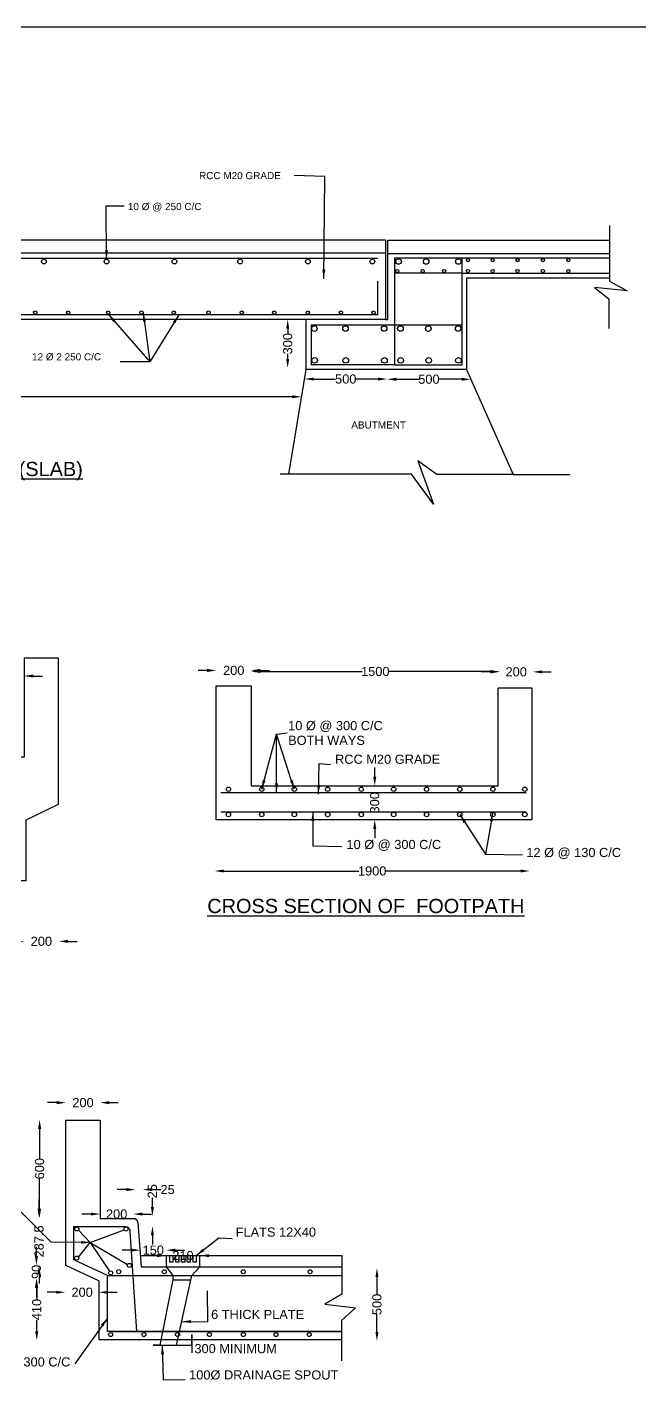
# Model space of a CAD drawing. Header units: millimetres. Extents: x 5124 to 4685736, y 2311 to 91380070.
# Drawn here: x 2353462 to 2356474, y 45684291 to 45690983 of the extents above; entities that cross this region are included whole.
import ezdxf

# ---------------------------------------------------------------- set-up
doc = ezdxf.new("R2010")
doc.units = ezdxf.units.MM
doc.header["$MEASUREMENT"] = 0
doc.layers.add('DIMENSION', color=7, linetype='Continuous')
doc.layers.add('DRAWING', color=2, linetype='Continuous')
doc.styles.get("Standard").update_dxf_attribs({"font": 'arial.ttf', "height": 45})
doc.dimstyles.get("Standard").update_dxf_attribs({"dimtxt": 45, "dimasz": 45, "dimexe": 0.18, "dimexo": 0.0625, "dimgap": 0.09, "dimtad": 0, "dimdec": 0, "dimzin": 0, "dimdsep": 46, "dimtxsty": 'Standard', "dimcen": 0.09, "dimse1": 1, "dimse2": 1, "dimadec": 0, "dimazin": 0, "dimtfac": 1, "dimtdec": 0, "dimtofl": 0, "dimtmove": 0, "dimatfit": 3, "dimfxl": 1, "dimtolj": 1, "dimtzin": 0, "dimarcsym": 0})

# ---------------------------------------------------------------- blocks, each defined once
blk = doc.blocks.new('*D67')
at = {"layer": 'Defpoints', "color": 0, "transparency": 16777216}
for p in [(2350753.1, 45689165.3), (2350753.1, 45689165.3), (2354810.5, 45689164.2)]:
    blk.add_point(p, dxfattribs=at)
at = {"layer": 'DRAWING', "color": 0, "lineweight": -2, "transparency": 16777216}
for p, q in [((2350798.1, 45689165.3), (2352713.7, 45689165.3)), ((2354765.5, 45689165.3), (2352849.9, 45689165.3))]:
    blk.add_line(p, q, dxfattribs=at)
at = {"layer": 'DRAWING', "color": 0, "transparency": 16777216}
for points in [[(2350798.1, 45689172.8), (2350798.1, 45689157.8), (2350753.1, 45689165.3)], [(2354765.5, 45689172.8), (2354765.5, 45689157.8), (2354810.5, 45689165.3)]]:
    blk.add_solid(points, dxfattribs=at)
at = {"layer": 'DRAWING', "color": 0, "transparency": 16777216, "insert": (2352781.8, 45689165.3), "char_height": 45, "attachment_point": 5}
blk.add_mtext('\\A1;4700', dxfattribs=at)
blk = doc.blocks.new('*D68')
at = {"layer": 'Defpoints', "color": 0, "transparency": 16777216}
for p in [(2354742.9, 45689545.5), (2354742.9, 45689545.5), (2354742.9, 45689306.6)]:
    blk.add_point(p, dxfattribs=at)
at = {"layer": 'DRAWING', "color": 0, "lineweight": -2, "transparency": 16777216}
for p, q in [((2354742.9, 45689500.5), (2354742.9, 45689475.8)), ((2354742.9, 45689351.6), (2354742.9, 45689376.4))]:
    blk.add_line(p, q, dxfattribs=at)
at = {"layer": 'DRAWING', "color": 0, "transparency": 16777216}
for points in [[(2354735.4, 45689500.5), (2354750.4, 45689500.5), (2354742.9, 45689545.5)], [(2354735.4, 45689351.6), (2354750.4, 45689351.6), (2354742.9, 45689306.6)]]:
    blk.add_solid(points, dxfattribs=at)
at = {"layer": 'DRAWING', "color": 0, "transparency": 16777216, "insert": (2354742.9, 45689426.1), "char_height": 45, "attachment_point": 5, "rotation": 90}
blk.add_mtext('\\A1;300', dxfattribs=at)
blk = doc.blocks.new('*D69')
at = {"layer": 'Defpoints', "color": 0, "transparency": 16777216}
for p in [(2354825.1, 45689252.4), (2354825.1, 45689252.4), (2355231.5, 45689247.9)]:
    blk.add_point(p, dxfattribs=at)
at = {"layer": 'DRAWING', "color": 0, "lineweight": -2, "transparency": 16777216}
for p, q in [((2354870.1, 45689252.4), (2354978.6, 45689252.4)), ((2355186.5, 45689252.4), (2355078, 45689252.4))]:
    blk.add_line(p, q, dxfattribs=at)
at = {"layer": 'DRAWING', "color": 0, "transparency": 16777216}
for points in [[(2354870.1, 45689259.9), (2354870.1, 45689244.9), (2354825.1, 45689252.4)], [(2355186.5, 45689259.9), (2355186.5, 45689244.9), (2355231.5, 45689252.4)]]:
    blk.add_solid(points, dxfattribs=at)
at = {"layer": 'DRAWING', "color": 0, "transparency": 16777216, "insert": (2355028.3, 45689252.4), "char_height": 45, "attachment_point": 5}
blk.add_mtext('\\A1;500', dxfattribs=at)
blk = doc.blocks.new('*D70')
at = {"layer": 'Defpoints', "color": 0, "transparency": 16777216}
for p in [(2355231.5, 45689252.4), (2355642.9, 45689251.2), (2355642.9, 45689251.2)]:
    blk.add_point(p, dxfattribs=at)
at = {"layer": 'DRAWING', "color": 0, "lineweight": -2, "transparency": 16777216}
for p, q in [((2355276.5, 45689251.2), (2355387.4, 45689251.2)), ((2355597.9, 45689251.2), (2355486.9, 45689251.2))]:
    blk.add_line(p, q, dxfattribs=at)
at = {"layer": 'DRAWING', "color": 0, "transparency": 16777216}
for points in [[(2355276.5, 45689258.7), (2355276.5, 45689243.7), (2355231.5, 45689251.2)], [(2355597.9, 45689258.7), (2355597.9, 45689243.7), (2355642.9, 45689251.2)]]:
    blk.add_solid(points, dxfattribs=at)
at = {"layer": 'DRAWING', "color": 0, "transparency": 16777216, "insert": (2355437.2, 45689251.2), "char_height": 45, "attachment_point": 5}
blk.add_mtext('\\A1;500', dxfattribs=at)
blk = doc.blocks.new('*D71')
at = {"layer": 'Defpoints', "color": 0, "transparency": 16777216}
for p in [(2354392, 45687819.2), (2354392, 45687743.8), (2354563.1, 45687743.8)]:
    blk.add_point(p, dxfattribs=at)
at = {"layer": 'DRAWING', "color": 0, "lineweight": -2, "transparency": 16777216}
for p, q in [((2354347, 45687819.2), (2354302, 45687819.2)), ((2354608.1, 45687819.2), (2354653.1, 45687819.2))]:
    blk.add_line(p, q, dxfattribs=at)
at = {"layer": 'DRAWING', "color": 0, "transparency": 16777216}
for points in [[(2354347, 45687826.7), (2354347, 45687811.7), (2354392, 45687819.2)], [(2354608.1, 45687826.7), (2354608.1, 45687811.7), (2354563.1, 45687819.2)]]:
    blk.add_solid(points, dxfattribs=at)
at = {"layer": 'DRAWING', "color": 0, "transparency": 16777216, "insert": (2354477.6, 45687819.2), "char_height": 45, "attachment_point": 5}
blk.add_mtext('\\A1;200', dxfattribs=at)
blk = doc.blocks.new('*D72')
at = {"layer": 'Defpoints', "color": 0, "transparency": 16777216}
for p in [(2354563.1, 45687819.2), (2355784, 45687813.9), (2355784, 45687813.9)]:
    blk.add_point(p, dxfattribs=at)
at = {"layer": 'DRAWING', "color": 0, "lineweight": -2, "transparency": 16777216}
for p, q in [((2354608.1, 45687813.9), (2355108.5, 45687813.9)), ((2355739, 45687813.9), (2355238.7, 45687813.9))]:
    blk.add_line(p, q, dxfattribs=at)
at = {"layer": 'DRAWING', "color": 0, "transparency": 16777216}
for points in [[(2354608.1, 45687821.4), (2354608.1, 45687806.4), (2354563.1, 45687813.9)], [(2355739, 45687821.4), (2355739, 45687806.4), (2355784, 45687813.9)]]:
    blk.add_solid(points, dxfattribs=at)
at = {"layer": 'DRAWING', "color": 0, "transparency": 16777216, "insert": (2355173.6, 45687813.9), "char_height": 45, "attachment_point": 5}
blk.add_mtext('\\A1;1500', dxfattribs=at)
blk = doc.blocks.new('*D73')
at = {"layer": 'Defpoints', "color": 0, "transparency": 16777216}
for p in [(2355784, 45687813.9), (2355948.8, 45687812.1), (2355948.8, 45687812.1)]:
    blk.add_point(p, dxfattribs=at)
at = {"layer": 'DRAWING', "color": 0, "lineweight": -2, "transparency": 16777216}
for p, q in [((2355739, 45687812.1), (2355694, 45687812.1)), ((2355993.8, 45687812.1), (2356038.8, 45687812.1))]:
    blk.add_line(p, q, dxfattribs=at)
at = {"layer": 'DRAWING', "color": 0, "transparency": 16777216}
for points in [[(2355739, 45687819.6), (2355739, 45687804.6), (2355784, 45687812.1)], [(2355993.8, 45687819.6), (2355993.8, 45687804.6), (2355948.8, 45687812.1)]]:
    blk.add_solid(points, dxfattribs=at)
at = {"layer": 'DRAWING', "color": 0, "transparency": 16777216, "insert": (2355866.4, 45687812.1), "char_height": 45, "attachment_point": 5}
blk.add_mtext('\\A1;200', dxfattribs=at)
blk = doc.blocks.new('*D74')
at = {"layer": 'Defpoints', "color": 0, "transparency": 16777216}
for p in [(2355170.8, 45687251.8), (2355170.8, 45687251.8), (2355167.7, 45687085.1)]:
    blk.add_point(p, dxfattribs=at)
at = {"layer": 'DRAWING', "color": 0, "lineweight": -2, "transparency": 16777216}
for p, q in [((2355170.8, 45687296.8), (2355170.8, 45687341.8)), ((2355170.8, 45687040.1), (2355170.8, 45686995.1))]:
    blk.add_line(p, q, dxfattribs=at)
at = {"layer": 'DRAWING', "color": 0, "transparency": 16777216}
for points in [[(2355163.3, 45687296.8), (2355178.3, 45687296.8), (2355170.8, 45687251.8)], [(2355163.3, 45687040.1), (2355178.3, 45687040.1), (2355170.8, 45687085.1)]]:
    blk.add_solid(points, dxfattribs=at)
at = {"layer": 'DRAWING', "color": 0, "transparency": 16777216, "insert": (2355170.8, 45687168.5), "char_height": 45, "attachment_point": 5, "rotation": 90}
blk.add_mtext('\\A1;300', dxfattribs=at)
blk = doc.blocks.new('*D75')
at = {"layer": 'Defpoints', "color": 0, "transparency": 16777216}
for p in [(2354383.5, 45686832.9), (2354383.5, 45686832.9), (2355932.9, 45686840.4)]:
    blk.add_point(p, dxfattribs=at)
at = {"layer": 'DRAWING', "color": 0, "lineweight": -2, "transparency": 16777216}
for p, q in [((2354428.5, 45686832.9), (2355093.1, 45686832.9)), ((2355887.9, 45686832.9), (2355223.3, 45686832.9))]:
    blk.add_line(p, q, dxfattribs=at)
at = {"layer": 'DRAWING', "color": 0, "transparency": 16777216}
for points in [[(2354428.5, 45686840.4), (2354428.5, 45686825.4), (2354383.5, 45686832.9)], [(2355887.9, 45686840.4), (2355887.9, 45686825.4), (2355932.9, 45686832.9)]]:
    blk.add_solid(points, dxfattribs=at)
at = {"layer": 'DRAWING', "color": 0, "transparency": 16777216, "insert": (2355158.2, 45686832.9), "char_height": 45, "attachment_point": 5}
blk.add_mtext('\\A1;1900', dxfattribs=at)
blk = doc.blocks.new('*D76')
at = {"layer": 'Defpoints', "color": 0, "transparency": 16777216}
for p in [(2353289.2, 45687791.9), (2353447.3, 45687791.9), (2353447.3, 45687791.9)]:
    blk.add_point(p, dxfattribs=at)
at = {"layer": 'DRAWING', "color": 0, "lineweight": -2, "transparency": 16777216}
for p, q in [((2353244.2, 45687791.9), (2353199.2, 45687791.9)), ((2353492.3, 45687791.9), (2353537.3, 45687791.9))]:
    blk.add_line(p, q, dxfattribs=at)
at = {"layer": 'DRAWING', "color": 0, "transparency": 16777216}
for points in [[(2353244.2, 45687799.4), (2353244.2, 45687784.4), (2353289.2, 45687791.9)], [(2353492.3, 45687799.4), (2353492.3, 45687784.4), (2353447.3, 45687791.9)]]:
    blk.add_solid(points, dxfattribs=at)
at = {"layer": 'DRAWING', "color": 0, "transparency": 16777216, "insert": (2353368.2, 45687791.9), "char_height": 45, "attachment_point": 5}
blk.add_mtext('\\A1;225', dxfattribs=at)
blk = doc.blocks.new('*D86')
at = {"layer": 'Defpoints', "color": 0, "transparency": 16777216}
for p in [(2353446.8, 45686487.3), (2353617.3, 45686486.9), (2353617.3, 45686486)]:
    blk.add_point(p, dxfattribs=at)
at = {"layer": 'DRAWING', "color": 0, "lineweight": -2, "transparency": 16777216}
for p, q in [((2353401.8, 45686486.9), (2353356.8, 45686486.9)), ((2353662.3, 45686486.9), (2353707.3, 45686486.9))]:
    blk.add_line(p, q, dxfattribs=at)
at = {"layer": 'DRAWING', "color": 0, "transparency": 16777216}
for points in [[(2353401.8, 45686494.4), (2353401.8, 45686479.4), (2353446.8, 45686486.9)], [(2353662.3, 45686494.4), (2353662.3, 45686479.4), (2353617.3, 45686486.9)]]:
    blk.add_solid(points, dxfattribs=at)
at = {"layer": 'DRAWING', "color": 0, "transparency": 16777216, "insert": (2353532, 45686486.9), "char_height": 45, "attachment_point": 5}
blk.add_mtext('\\A1;200', dxfattribs=at)
blk = doc.blocks.new('*D92')
at = {"layer": 'Defpoints', "color": 0, "transparency": 16777216}
for p in [(2353652.9, 45685693.6), (2353652.9, 45685607.3), (2353820.3, 45685607.3)]:
    blk.add_point(p, dxfattribs=at)
at = {"layer": 'DRAWING', "color": 0, "lineweight": -2, "transparency": 16777216}
for p, q in [((2353607.9, 45685693.6), (2353562.9, 45685693.6)), ((2353865.3, 45685693.6), (2353910.3, 45685693.6))]:
    blk.add_line(p, q, dxfattribs=at)
at = {"layer": 'DRAWING', "color": 0, "transparency": 16777216}
for points in [[(2353607.9, 45685701.1), (2353607.9, 45685686.1), (2353652.9, 45685693.6)], [(2353865.3, 45685701.1), (2353865.3, 45685686.1), (2353820.3, 45685693.6)]]:
    blk.add_solid(points, dxfattribs=at)
at = {"layer": 'DRAWING', "color": 0, "transparency": 16777216, "insert": (2353736.6, 45685693.6), "char_height": 45, "attachment_point": 5}
blk.add_mtext('\\A1;200', dxfattribs=at)
blk = doc.blocks.new('*D93')
at = {"layer": 'Defpoints', "color": 0, "transparency": 16777216}
for p in [(2353521.8, 45685609.9), (2353514.7, 45685127.5), (2353523.2, 45685127.5)]:
    blk.add_point(p, dxfattribs=at)
at = {"layer": 'DRAWING', "color": 0, "lineweight": -2, "transparency": 16777216}
for p, q in [((2353523.2, 45685564.9), (2353523.2, 45685418.6)), ((2353523.2, 45685172.5), (2353523.2, 45685318.9))]:
    blk.add_line(p, q, dxfattribs=at)
at = {"layer": 'DRAWING', "color": 0, "transparency": 16777216}
for points in [[(2353515.7, 45685564.9), (2353530.7, 45685564.9), (2353523.2, 45685609.9)], [(2353515.7, 45685172.5), (2353530.7, 45685172.5), (2353523.2, 45685127.5)]]:
    blk.add_solid(points, dxfattribs=at)
at = {"layer": 'DRAWING', "color": 0, "transparency": 16777216, "insert": (2353523.2, 45685368.7), "char_height": 45, "attachment_point": 5, "rotation": 90}
blk.add_mtext('\\A1;600', dxfattribs=at)
blk = doc.blocks.new('*D94')
at = {"layer": 'Defpoints', "color": 0, "transparency": 16777216}
for p in [(2353523.2, 45685127.5), (2353520.5, 45684895), (2353522.5, 45684895)]:
    blk.add_point(p, dxfattribs=at)
at = {"layer": 'DRAWING', "color": 0, "lineweight": -2, "transparency": 16777216}
for p, q in [((2353520.5, 45685172.5), (2353520.5, 45685217.5)), ((2353520.5, 45684850), (2353520.5, 45684805))]:
    blk.add_line(p, q, dxfattribs=at)
at = {"layer": 'DRAWING', "color": 0, "transparency": 16777216}
for points in [[(2353513, 45685172.5), (2353528, 45685172.5), (2353520.5, 45685127.5)], [(2353513, 45684850), (2353528, 45684850), (2353520.5, 45684895)]]:
    blk.add_solid(points, dxfattribs=at)
at = {"layer": 'DRAWING', "color": 0, "transparency": 16777216, "insert": (2353520.5, 45685011.3), "char_height": 45, "attachment_point": 5, "rotation": 90}
blk.add_mtext('\\A1;287.5', dxfattribs=at)
blk = doc.blocks.new('*D95')
at = {"layer": 'Defpoints', "color": 0, "transparency": 16777216}
for p in [(2353520.5, 45684895), (2353507.6, 45684827.5), (2353520.5, 45684827.5)]:
    blk.add_point(p, dxfattribs=at)
at = {"layer": 'DRAWING', "color": 0, "lineweight": -2, "transparency": 16777216}
for p, q in [((2353507.6, 45684940), (2353507.6, 45684985)), ((2353507.6, 45684782.5), (2353507.6, 45684737.5))]:
    blk.add_line(p, q, dxfattribs=at)
at = {"layer": 'DRAWING', "color": 0, "transparency": 16777216}
for points in [[(2353500.1, 45684940), (2353515.1, 45684940), (2353507.6, 45684895)], [(2353500.1, 45684782.5), (2353515.1, 45684782.5), (2353507.6, 45684827.5)]]:
    blk.add_solid(points, dxfattribs=at)
at = {"layer": 'DRAWING', "color": 0, "transparency": 16777216, "insert": (2353507.6, 45684861.3), "char_height": 45, "attachment_point": 5, "rotation": 90}
blk.add_mtext('\\A1;90', dxfattribs=at)
blk = doc.blocks.new('*D96')
at = {"layer": 'Defpoints', "color": 0, "transparency": 16777216}
for p in [(2353507.6, 45684827.5), (2353508.3, 45684524.7), (2353509.1, 45684524.7)]:
    blk.add_point(p, dxfattribs=at)
at = {"layer": 'DRAWING', "color": 0, "lineweight": -2, "transparency": 16777216}
for p, q in [((2353509.1, 45684782.5), (2353509.1, 45684726.8)), ((2353509.1, 45684569.7), (2353509.1, 45684625.5))]:
    blk.add_line(p, q, dxfattribs=at)
at = {"layer": 'DRAWING', "color": 0, "transparency": 16777216}
for points in [[(2353501.6, 45684782.5), (2353516.6, 45684782.5), (2353509.1, 45684827.5)], [(2353501.6, 45684569.7), (2353516.6, 45684569.7), (2353509.1, 45684524.7)]]:
    blk.add_solid(points, dxfattribs=at)
at = {"layer": 'DRAWING', "color": 0, "transparency": 16777216, "insert": (2353509.1, 45684676.1), "char_height": 45, "attachment_point": 5, "rotation": 90}
blk.add_mtext('\\A1;410', dxfattribs=at)
blk = doc.blocks.new('*D97')
at = {"layer": 'Defpoints', "color": 0, "transparency": 16777216}
for p in [(2353649.9, 45684760.2), (2353814.7, 45684761), (2353814.7, 45684760.2)]:
    blk.add_point(p, dxfattribs=at)
at = {"layer": 'DRAWING', "color": 0, "lineweight": -2, "transparency": 16777216}
for p, q in [((2353604.9, 45684761), (2353559.9, 45684761)), ((2353859.7, 45684761), (2353904.7, 45684761))]:
    blk.add_line(p, q, dxfattribs=at)
at = {"layer": 'DRAWING', "color": 0, "transparency": 16777216}
for points in [[(2353604.9, 45684768.5), (2353604.9, 45684753.5), (2353649.9, 45684761)], [(2353859.7, 45684768.5), (2353859.7, 45684753.5), (2353814.7, 45684761)]]:
    blk.add_solid(points, dxfattribs=at)
at = {"layer": 'DRAWING', "color": 0, "transparency": 16777216, "insert": (2353732.3, 45684761), "char_height": 45, "attachment_point": 5}
blk.add_mtext('\\A1;200', dxfattribs=at)
blk = doc.blocks.new('*D98')
at = {"layer": 'Defpoints', "color": 0, "transparency": 16777216}
for p in [(2353820.3, 45685145.7), (2353820.3, 45685124.7), (2353983.8, 45685124.7)]:
    blk.add_point(p, dxfattribs=at)
at = {"layer": 'DRAWING', "color": 0, "lineweight": -2, "transparency": 16777216}
for p, q in [((2353775.3, 45685145.7), (2353730.3, 45685145.7)), ((2354028.8, 45685145.7), (2354073.8, 45685145.7))]:
    blk.add_line(p, q, dxfattribs=at)
at = {"layer": 'DRAWING', "color": 0, "transparency": 16777216}
for points in [[(2353775.3, 45685153.2), (2353775.3, 45685138.2), (2353820.3, 45685145.7)], [(2354028.8, 45685153.2), (2354028.8, 45685138.2), (2353983.8, 45685145.7)]]:
    blk.add_solid(points, dxfattribs=at)
at = {"layer": 'DRAWING', "color": 0, "transparency": 16777216, "insert": (2353902, 45685145.7), "char_height": 45, "attachment_point": 5}
blk.add_mtext('\\A1;200', dxfattribs=at)
blk = doc.blocks.new('*D99')
at = {"layer": 'Defpoints', "color": 0, "transparency": 16777216}
for p in [(2354077.9, 45685135.4), (2354083.4, 45685135.4), (2354083.4, 45685085.9)]:
    blk.add_point(p, dxfattribs=at)
at = {"layer": 'DRAWING', "color": 0, "lineweight": -2, "transparency": 16777216}
for p, q in [((2354077.9, 45685180.4), (2354077.9, 45685225.4)), ((2354077.9, 45685040.9), (2354077.9, 45684995.9))]:
    blk.add_line(p, q, dxfattribs=at)
at = {"layer": 'DRAWING', "color": 0, "transparency": 16777216}
for points in [[(2354070.4, 45685180.4), (2354085.4, 45685180.4), (2354077.9, 45685135.4)], [(2354070.4, 45685040.9), (2354085.4, 45685040.9), (2354077.9, 45685085.9)]]:
    blk.add_solid(points, dxfattribs=at)
at = {"layer": 'DRAWING', "color": 0, "transparency": 16777216, "insert": (2354077.9, 45685258.3), "char_height": 45, "attachment_point": 5, "rotation": 90}
blk.add_mtext('\\A1;25', dxfattribs=at)
blk = doc.blocks.new('*D100')
at = {"layer": 'Defpoints', "color": 0, "transparency": 16777216}
for p in [(2354029.8, 45685266.1), (2353994.7, 45685124.7), (2354029.8, 45685130.8)]:
    blk.add_point(p, dxfattribs=at)
at = {"layer": 'DRAWING', "color": 0, "lineweight": -2, "transparency": 16777216}
for p, q in [((2353949.7, 45685266.1), (2353904.7, 45685266.1)), ((2354074.8, 45685266.1), (2354119.8, 45685266.1))]:
    blk.add_line(p, q, dxfattribs=at)
at = {"layer": 'DRAWING', "color": 0, "transparency": 16777216}
for points in [[(2353949.7, 45685273.6), (2353949.7, 45685258.6), (2353994.7, 45685266.1)], [(2354074.8, 45685273.6), (2354074.8, 45685258.6), (2354029.8, 45685266.1)]]:
    blk.add_solid(points, dxfattribs=at)
at = {"layer": 'DRAWING', "color": 0, "transparency": 16777216, "insert": (2354152.6, 45685266.1), "char_height": 45, "attachment_point": 5}
blk.add_mtext('\\A1;25', dxfattribs=at)
blk = doc.blocks.new('*D101')
at = {"layer": 'Defpoints', "color": 0, "transparency": 16777216}
for p in [(2354145.7, 45684941.3), (2354310.7, 45684941.3), (2354310.7, 45684941.3)]:
    blk.add_point(p, dxfattribs=at)
at = {"layer": 'DRAWING', "color": 0, "lineweight": -2, "transparency": 16777216}
for p, q in [((2354100.7, 45684941.3), (2354055.7, 45684941.3)), ((2354355.7, 45684941.3), (2354400.7, 45684941.3))]:
    blk.add_line(p, q, dxfattribs=at)
at = {"layer": 'DRAWING', "color": 0, "transparency": 16777216}
for points in [[(2354100.7, 45684948.8), (2354100.7, 45684933.8), (2354145.7, 45684941.3)], [(2354355.7, 45684948.8), (2354355.7, 45684933.8), (2354310.7, 45684941.3)]]:
    blk.add_solid(points, dxfattribs=at)
at = {"layer": 'DRAWING', "color": 0, "transparency": 16777216, "insert": (2354228.2, 45684941.3), "char_height": 45, "attachment_point": 5}
blk.add_mtext('\\A1;210', dxfattribs=at)
blk = doc.blocks.new('*D102')
at = {"layer": 'Defpoints', "color": 0, "transparency": 16777216}
for p in [(2354018.4, 45684968.3), (2354018.4, 45684941.3), (2354145.7, 45684941.3)]:
    blk.add_point(p, dxfattribs=at)
at = {"layer": 'DRAWING', "color": 0, "lineweight": -2, "transparency": 16777216}
for p, q in [((2353973.4, 45684968.3), (2353928.4, 45684968.3)), ((2354190.7, 45684968.3), (2354235.7, 45684968.3))]:
    blk.add_line(p, q, dxfattribs=at)
at = {"layer": 'DRAWING', "color": 0, "transparency": 16777216}
for points in [[(2353973.4, 45684975.8), (2353973.4, 45684960.8), (2354018.4, 45684968.3)], [(2354190.7, 45684975.8), (2354190.7, 45684960.8), (2354145.7, 45684968.3)]]:
    blk.add_solid(points, dxfattribs=at)
at = {"layer": 'DRAWING', "color": 0, "transparency": 16777216, "insert": (2354082, 45684968.3), "char_height": 45, "attachment_point": 5}
blk.add_mtext('\\A1;150', dxfattribs=at)
blk = doc.blocks.new('*D103')
at = {"layer": 'Defpoints', "color": 0, "transparency": 16777216}
for p in [(2355181.7, 45684881.2), (2355186.6, 45684881.2), (2355187.7, 45684521.2)]:
    blk.add_point(p, dxfattribs=at)
at = {"layer": 'DRAWING', "color": 0, "lineweight": -2, "transparency": 16777216}
for p, q in [((2355181.7, 45684836.2), (2355181.7, 45684750.9)), ((2355181.7, 45684566.2), (2355181.7, 45684651.5))]:
    blk.add_line(p, q, dxfattribs=at)
at = {"layer": 'DRAWING', "color": 0, "transparency": 16777216}
for points in [[(2355174.2, 45684836.2), (2355189.2, 45684836.2), (2355181.7, 45684881.2)], [(2355174.2, 45684566.2), (2355189.2, 45684566.2), (2355181.7, 45684521.2)]]:
    blk.add_solid(points, dxfattribs=at)
at = {"layer": 'DRAWING', "color": 0, "transparency": 16777216, "insert": (2355181.7, 45684701.2), "char_height": 45, "attachment_point": 5, "rotation": 90}
blk.add_mtext('\\A1;500', dxfattribs=at)

msp = doc.modelspace()

# ---------------------------------------------------------------- linework, layer by layer
at = {"layer": 'DIMENSION'}
msp.add_lwpolyline([(2360409.8, 45690982.6), (2340996.9, 45690982.6), (2340996.9, 45678937.9), (2360409.8, 45678937.9)], close=True, dxfattribs=at)
at = {"layer": 'DRAWING', "color": 0}
for points in [[(2356325.2, 45690006.7), (2356325.2, 45689734.1), (2356411.2, 45689685.6), (2356251.4, 45689703.2), (2356322.3, 45689646.1), (2356322.3, 45689501.5)], [(2355223.7, 45689934.7), (2352793, 45689934.7)], [(2355223.7, 45689545.5), (2355235.9, 45689545.5), (2355235.9, 45689934.7), (2356325.2, 45689934.7)], [(2355223.7, 45689934.7), (2355223.7, 45689545.5)], [(2355223.7, 45689870.8), (2352793, 45689870.8)], [(2355185.2, 45689845.6), (2352793, 45689845.6)], [(2355235.9, 45689870.3), (2356325.2, 45689870.3)], [(2356325.2, 45689846.7), (2355267.6, 45689846.7), (2355267.6, 45689323), (2355599.9, 45689323), (2355599.9, 45689772.9), (2355267.6, 45689772.9)], [(2355599.9, 45689772.9), (2355599.9, 45689846.7)], [(2355599.9, 45689772.9), (2356325.2, 45689772.9)], [(2355183.8, 45689734.3), (2355183.8, 45689568.9), (2352793, 45689568.9)], [(2356325.2, 45689748.6), (2355621.7, 45689748.6), (2355621.7, 45689298.7), (2355851.9, 45688782.8), (2356132.4, 45688782.8)], [(2355223.7, 45689545.5), (2352793, 45689545.5)], [(2354832.8, 45689545.5), (2354832.8, 45689298.7)], [(2355599.9, 45689518), (2354857.7, 45689518), (2354857.7, 45689323)], [(2354832.8, 45689298.7), (2354747.5, 45688785)], [(2355621.7, 45689298.7), (2354832.8, 45689298.7)], [(2355267.6, 45689323), (2354857.7, 45689323)], [(2355851.9, 45688782.8), (2355476.7, 45688782.8), (2355383.2, 45688849.8), (2355459.6, 45688637.5), (2355351.1, 45688785), (2354706.2, 45688785)], [(2354392, 45687085.1), (2354392, 45687743.8), (2354563.1, 45687743.8), (2354563.1, 45687251.8), (2355778.4, 45687251.8), (2355778.4, 45687733.8), (2355943.5, 45687733.8), (2355943.5, 45687085.1), (2354392, 45687085.1)], [(2354413.6, 45687219), (2355916, 45687219)], [(2354413.6, 45687124.2), (2355916, 45687124.2)], [(2353714.6, 45685067), (2353772.6, 45685006.3), (2353938.9, 45685068.9)], [(2353713.9, 45684934.2), (2353772.6, 45685006.3)], [(2353772.6, 45685006.3), (2353866.7, 45684864.7)], [(2353772.6, 45685006.3), (2353955.9, 45684898.5)], [(2354018.4, 45684941.3), (2355009.7, 45684941.3)], [(2354145.7, 45684941.3), (2354145.7, 45684887), (2354177.6, 45684844.3), (2354177.6, 45684822.2), (2354114.4, 45684500.8), (2354081.3, 45684500.8), (2354114.4, 45684500.8), (2354271.4, 45684500.8), (2354271.4, 45684553.9), (2354271.4, 45684500.8), (2354271.4, 45684462.6)], [(2354196.2, 45684500.8), (2354271.6, 45684844.3), (2354310.7, 45684887), (2354310.7, 45684941.3)], [(2355009.7, 45684941.3), (2355009.7, 45684752.4), (2354926, 45684703.2), (2355076.1, 45684685.1), (2355007.1, 45684623), (2355007.1, 45684424.3)], [(2353814.7, 45684817.4), (2353814.7, 45684528.6), (2355007.1, 45684528.6)], [(2353856.7, 45684844.3), (2355009.7, 45684844.3)], [(2354177.6, 45684822.2), (2354266.9, 45684822.7)]]:
    msp.add_lwpolyline(points, dxfattribs=at)
for points in [[(2351549.5, 45686786.2), (2353457.6, 45686786.2), (2353457.6, 45687084.1), (2353616.1, 45687162.1), (2353616.1, 45687880.1), (2353447.3, 45687880.1), (2353447.3, 45687393), (2353280.1, 45687393, 0.333081), (2353267.3, 45687383.4), (2353249.7, 45687159.6), (2351549.5, 45687159.6)], [(2353814.7, 45684817.4), (2353652.9, 45684893), (2353652.9, 45685607.3), (2353820.3, 45685607.3), (2353820.3, 45685124.7), (2353983.8, 45685124.7, -0.377135), (2354006.2, 45685105), (2354022.4, 45684887), (2355009.7, 45684887)], [(2353878.3, 45684568.4), (2353856.7, 45684568.4), (2353856.7, 45684844.3), (2353690.9, 45684920.9), (2353690.9, 45685084.9), (2353943.1, 45685084.9, -0.417685), (2353967.3, 45685060.4), (2354000.4, 45684568.4)]]:
    msp.add_lwpolyline(points, format="xyb", dxfattribs=at)
for points in [[(2354163.3, 45684941.3), (2354178.6, 45684941.3), (2354178.6, 45684908.4), (2354163.3, 45684908.4)], [(2354193, 45684941.3), (2354208.3, 45684941.3), (2354208.3, 45684908.4), (2354193, 45684908.4)], [(2354221.2, 45684941.3), (2354236.5, 45684941.3), (2354236.5, 45684908.4), (2354221.2, 45684908.4)], [(2354248.9, 45684941.3), (2354264.2, 45684941.3), (2354264.2, 45684908.4), (2354248.9, 45684908.4)], [(2354277.6, 45684941.3), (2354292.9, 45684941.3), (2354292.9, 45684908.4), (2354277.6, 45684908.4)], [(2355007.1, 45684568.4), (2353878.3, 45684568.4)]]:
    msp.add_lwpolyline(points, close=True, dxfattribs=at)
for centre, radius in [((2353544.5, 45689830.3), 11.6), ((2353852.5, 45689830.3), 11.6), ((2354186.1, 45689830.3), 11.6), ((2354508.9, 45689830.3), 11.6), ((2354842.5, 45689830.3), 11.6), ((2355159.1, 45689830.3), 11.6), ((2355288, 45689830.3), 13.8), ((2355423.7, 45689830.3), 13.8), ((2355582.2, 45689830.3), 13.8), ((2355628.8, 45689837.1), 7.8), ((2355750.7, 45689837.1), 7.8), ((2355872.5, 45689837.1), 7.8), ((2355997.5, 45689837.1), 7.8), ((2356122.8, 45689837.1), 7.8), ((2355281.8, 45689783.9), 7.8), ((2355406.4, 45689783.9), 7.8), ((2355512, 45689783.9), 7.8), ((2355628.8, 45689783.9), 7.8), ((2355750.7, 45689783.9), 7.8), ((2355872.5, 45689783.9), 7.8), ((2355997.5, 45689783.9), 7.8), ((2356122.8, 45689783.9), 7.8), ((2353501.8, 45689579.3), 8.29), ((2353664.4, 45689579.3), 8.29), ((2353861, 45689579.3), 8.29), ((2354024.2, 45689579.3), 8.29), ((2354182.8, 45689579.3), 8.29), ((2354353.7, 45689579.3), 8.29), ((2354516.8, 45689579.3), 8.29), ((2354677.1, 45689579.3), 8.29), ((2354841.3, 45689579.3), 8.29), ((2355004.4, 45689579.3), 8.29), ((2355165.3, 45689579.3), 8.29), ((2354873.9, 45689500.7), 13.8), ((2355027.2, 45689500.7), 13.8), ((2355217.2, 45689500.7), 13.8), ((2355297.3, 45689500.7), 13.8), ((2355434.6, 45689500.7), 13.8), ((2355581, 45689500.7), 13.8), ((2354875.3, 45689344.2), 13.8), ((2355028.6, 45689344.2), 13.8), ((2355218.5, 45689344.2), 13.8), ((2355298.6, 45689344.2), 13.8), ((2355435.9, 45689344.2), 13.8), ((2355582.4, 45689344.2), 13.8), ((2354451.6, 45687234.8), 10.9), ((2354615.2, 45687234.8), 10.9), ((2354775.4, 45687234.8), 10.9), ((2354939.3, 45687234.8), 10.9), ((2355104.6, 45687234.8), 10.9), ((2355264, 45687234.8), 10.9), ((2355425.9, 45687234.8), 10.9), ((2355588.9, 45687234.8), 10.9), ((2355751.7, 45687234.8), 10.9), ((2355908.5, 45687234.8), 10.9), ((2354451.6, 45687110.8), 10.9), ((2354615.2, 45687110.8), 10.9), ((2354775.4, 45687110.8), 10.9), ((2354939.3, 45687110.8), 10.9), ((2355104.6, 45687110.8), 10.9), ((2355264, 45687110.8), 10.9), ((2355425.9, 45687110.8), 10.9), ((2355588.9, 45687110.8), 10.9), ((2355751.7, 45687110.8), 10.9), ((2355908.5, 45687110.8), 10.9), ((2353706.2, 45685072.4), 9.96), ((2353948.3, 45685072.4), 9.96), ((2353705.4, 45684929.1), 9.96), ((2353964.5, 45684893.4), 9.96), ((2353872.2, 45684856.4), 9.96), ((2353912.1, 45684862.4), 9.96), ((2354136.3, 45684861.9), 9.96), ((2354524.5, 45684861.9), 9.96), ((2354853.1, 45684861.9), 9.96), ((2353872.2, 45684553.2), 9.96), ((2354035.9, 45684553.2), 9.96), ((2354201.3, 45684553.2), 9.96), ((2354358.2, 45684553.2), 9.96), ((2354524.8, 45684553.2), 9.96), ((2354685.2, 45684553.2), 9.96), ((2354848.8, 45684553.2), 9.96)]:
    msp.add_circle(centre, radius, dxfattribs=at)

# ---------------------------------------------------------------- texts
for s, height, p in [('RCC M20 GRADE', 35, (2354307.2, 45690235.3)), ('10 Ø @ 250 C/C', 35, (2353957.1, 45690083)), ('12 Ø 2 250 C/C', 35, (2353485.9, 45689344.3)), ('ABUTMENT', 35, (2355055.7, 45689008.9)), ('%%ULONGITUDINAL SECTION (SLAB)', 70, (2352209, 45688775)), ('10 Ø @ 300 C/C', 45, (2354745.1, 45687525.4)), ('BOTH WAYS', 45, (2354745.1, 45687453.1)), ('RCC M20 GRADE', 45, (2354975.8, 45687360.1)), ('10 Ø @ 300 C/C', 45, (2355031.9, 45686940.8)), ('12 Ø @ 130 C/C', 45, (2355916.2, 45686901.4)), ('%%UCROSS SECTION OF  FOOTPATH', 70, (2354347.7, 45686625.9)), ('FLATS 12X40', 45, (2354487.3, 45685034.6)), ('6 THICK PLATE', 45, (2354366.4, 45684629.6)), ('300 MINIMUM', 45, (2354284.5, 45684461.6)), ('6 Ø @ 300 C/C', 45, (2353243.8, 45684396.3)), ('100Ø DRAINAGE SPOUT', 45, (2354258.4, 45684332.2))]:
    msp.add_text(s, height=height, dxfattribs=at).set_placement(p)

# ---------------------------------------------------------------- dimensions: what is measured, and where the dimension line sits
for base, p1, p2, text, picture, middle in [((2354742.9, 45689545.5), (2354742.9, 45689306.6), (2354742.9, 45689545.5), '300', '*D68', (2354742.9, 45689426.1)), ((2355170.8, 45687251.8), (2355167.7, 45687085.1), (2355170.8, 45687251.8), '300', '*D74', (2355170.8, 45687168.5)), ((2353523.2, 45685127.5), (2353521.8, 45685609.9), (2353514.7, 45685127.5), '600', '*D93', (2353523.2, 45685368.7)), ((2354077.9, 45685135.4), (2354083.4, 45685085.9), (2354083.4, 45685135.4), '25', '*D99', (2354077.9, 45685258.3)), ((2353520.5, 45684895), (2353523.2, 45685127.5), (2353522.5, 45684895), '287.5', '*D94', (2353520.5, 45685011.3)), ((2353507.6, 45684827.5), (2353520.5, 45684895), (2353520.5, 45684827.5), '90', '*D95', (2353507.6, 45684861.3)), ((2353509.1, 45684524.7), (2353507.6, 45684827.5), (2353508.3, 45684524.7), '410', '*D96', (2353509.1, 45684676.1)), ((2355181.7, 45684881.2), (2355187.7, 45684521.2), (2355186.6, 45684881.2), '500', '*D103', (2355181.7, 45684701.2))]:
    dim = msp.add_linear_dim(base=base, p1=p1, p2=p2, angle=90, text=text, dimstyle='Standard', dxfattribs=at)
    dim.commit()
    dim.dimension.update_dxf_attribs({"geometry": picture, "text_midpoint": middle})
for base, p1, p2, text, picture, middle in [((2354825.1, 45689252.4), (2355231.5, 45689247.9), (2354825.1, 45689252.4), '500', '*D69', (2355028.3, 45689252.4)), ((2355642.9, 45689251.2), (2355231.5, 45689252.4), (2355642.9, 45689251.2), '500', '*D70', (2355437.2, 45689251.2)), ((2350753.1, 45689165.3), (2354810.5, 45689164.2), (2350753.1, 45689165.3), '4700', '*D67', (2352781.8, 45689165.3)), ((2354392, 45687819.2), (2354563.1, 45687743.8), (2354392, 45687743.8), '200', '*D71', (2354477.6, 45687819.2)), ((2355784, 45687813.9), (2354563.1, 45687819.2), (2355784, 45687813.9), '1500', '*D72', (2355173.6, 45687813.9)), ((2355948.8, 45687812.1), (2355784, 45687813.9), (2355948.8, 45687812.1), '200', '*D73', (2355866.4, 45687812.1)), ((2353447.3, 45687791.9), (2353289.2, 45687791.9), (2353447.3, 45687791.9), '225', '*D76', (2353368.2, 45687791.9)), ((2354383.5, 45686832.9), (2355932.9, 45686840.4), (2354383.5, 45686832.9), '1900', '*D75', (2355158.2, 45686832.9)), ((2353617.3, 45686486.9), (2353446.8, 45686487.3), (2353617.3, 45686486), '200', '*D86', (2353532, 45686486.9)), ((2353652.9, 45685693.6), (2353820.3, 45685607.3), (2353652.9, 45685607.3), '200', '*D92', (2353736.6, 45685693.6)), ((2354029.8, 45685266.1), (2353994.7, 45685124.7), (2354029.8, 45685130.8), '25', '*D100', (2354152.6, 45685266.1)), ((2353820.3, 45685145.7), (2353983.8, 45685124.7), (2353820.3, 45685124.7), '200', '*D98', (2353902, 45685145.7)), ((2354018.4, 45684968.3), (2354145.7, 45684941.3), (2354018.4, 45684941.3), '150', '*D102', (2354082, 45684968.3)), ((2354310.7, 45684941.3), (2354145.7, 45684941.3), (2354310.7, 45684941.3), '210', '*D101', (2354228.2, 45684941.3)), ((2353814.7, 45684761), (2353649.9, 45684760.2), (2353814.7, 45684760.2), '200', '*D97', (2353732.3, 45684761))]:
    dim = msp.add_linear_dim(base=base, p1=p1, p2=p2, text=text, dimstyle='Standard', dxfattribs=at)
    dim.commit()
    dim.dimension.update_dxf_attribs({"geometry": picture, "text_midpoint": middle})

# ---------------------------------------------------------------- leaders
for points in [[(2354920.1, 45689745), (2354925.1, 45690248.6), (2354774.3, 45690253.5)], [(2353852.5, 45689841.9), (2353850.2, 45690103.5), (2353939.1, 45690104.5)], [(2353861, 45689571), (2354065.1, 45689337.7), (2353918.9, 45689337.5)], [(2354032.4, 45689579.3), (2354065.1, 45689337.7)], [(2354208.3, 45689568.9), (2354065.1, 45689337.7)], [(2354615.2, 45687234.8), (2354688.2, 45687506)], [(2354688.2, 45687219), (2354688.2, 45687506), (2354739.7, 45687512)], [(2354775.4, 45687234.8), (2354688.2, 45687506)], [(2354894.1, 45687210.8), (2354898.3, 45687361.7), (2354952.6, 45687357.4)], [(2354866.3, 45687124.2), (2354866, 45686956.6), (2355008.8, 45686953.4)], [(2355588.9, 45687110.8), (2355714.6, 45686915.5), (2355897.9, 45686912)], [(2355751.7, 45687121.6), (2355714.6, 45686915.5)], [(2353772.6, 45685006.3), (2353579.9, 45685007.9), (2353401.3, 45685186.3)], [(2354292.9, 45684941.3), (2354403.7, 45685029.2), (2354469.9, 45685026)], [(2354221.8, 45684617.2), (2354349.5, 45684615.9), (2354348.6, 45684767.7)], [(2353856.7, 45684634.2), (2353696.3, 45684408.6)], [(2354126.6, 45684500.8), (2354130.1, 45684330.5), (2354238.5, 45684332.6)]]:
    msp.add_leader(points, dimstyle='Standard', override={"dimgap": 0.09, "dimtad": 0}, dxfattribs=at)

doc.saveas('drawing.dxf')
